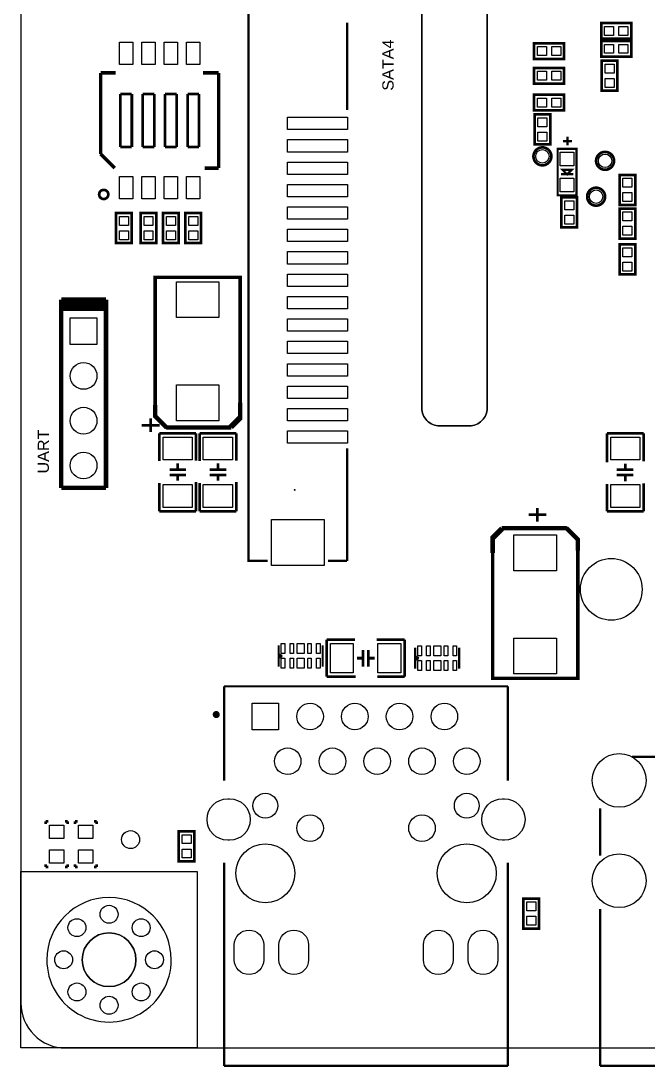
# Model space of a CAD drawing. Extents: x 0 to 103, y -4 to 106.
# Drawn here: x 0 to 35.6, y -1.1 to 58.2 of the extents above; entities that cross this region are included whole.
import ezdxf

# ---------------------------------------------------------------- set-up
doc = ezdxf.new("R2010")
doc.units = 0
for name, color, linetype in [('BG_OUTLINE', 254, 'CONTINUOUS'), ('PG_SILKSCREEN_TOP', 254, 'CONTINUOUS'), ('PIN_TOP', 80, 'CONTINUOUS')]:
    doc.layers.add(name, color=color, linetype=linetype)

msp = doc.modelspace()

# ---------------------------------------------------------------- linework, layer by layer
at = {"layer": 'BG_OUTLINE'}
for points in [[(2.54, 0), (97.460003, 0, 0.414214), (100.000003, 2.54), (100.000003, 97.460003, 0.414214), (97.460003, 100.000003), (2.54, 100.000003, 0.414214), (0, 97.460003), (0, 2.54, 0.414214), (2.54, 0)], [(22.7425, 36.284002), (22.7425, 72.392007, -0.414209), (23.7585, 73.408007)], [(23.7585, 73.408007), (25.441504, 73.408007, -0.414209), (26.457504, 72.392007), (26.457504, 36.284002)], [(23.7585, 35.268002, -0.414214), (22.7425, 36.284002)], [(26.457504, 36.284002, -0.414214), (25.441504, 35.268002)], [(6.52399, 4.99999, 1), (3.47599, 4.99999, 1), (6.52399, 4.99999)]]:
    msp.add_lwpolyline(points, format="xyb", dxfattribs=at)
msp.add_lwpolyline([(23.7585, 73.408007, 0.414209), (22.7425, 72.392007), (22.7425, 36.284002, 0.414214), (23.7585, 35.268002), (25.441504, 35.268002, 0.414214), (26.457504, 36.284002), (26.457504, 72.392007, 0.414209), (25.441504, 73.408007)], format="xyb", close=True, dxfattribs=at)
msp.add_lwpolyline([(25.441504, 35.268002), (23.7585, 35.268002)], dxfattribs=at)
at = {"layer": 'PG_SILKSCREEN_TOP'}
for points, const_width in [([(14.005001, 73.408007), (12.910007, 73.408007), (12.910007, 27.607997), (14.005001, 27.607997)], 0.129997), ([(18.509996, 53.175002), (18.509996, 58.128002)], 0.129997), ([(34.6329, 58.1025), (34.6329, 57.2135), (32.9311, 57.2135), (32.9311, 58.1025), (34.6329, 58.1025)], 0.1524), ([(29.1211, 56.0705), (29.1211, 56.9595), (30.8229, 56.9595), (30.8229, 56.0705), (29.1211, 56.0705)], 0.1524), ([(34.6329, 57.0865), (34.6329, 56.1975), (32.9311, 56.1975), (32.9311, 57.0865), (34.6329, 57.0865)], 0.1524), ([(33.8455, 54.2671), (32.9565, 54.2671), (32.9565, 55.9689), (33.8455, 55.9689), (33.8455, 54.2671)], 0.1524), ([(5.373903, 55.277995), (4.523994, 55.277995)], 0.199898), ([(4.523994, 55.277995), (4.523994, 54.877995)], 0.199898), ([(11.224006, 55.277995), (10.324008, 55.277995)], 0.199898), ([(11.224006, 54.877995), (11.224006, 55.277995)], 0.199898), ([(29.1211, 54.6735), (29.1211, 55.5625), (30.8229, 55.5625), (30.8229, 54.6735), (29.1211, 54.6735)], 0.1524), ([(4.523994, 54.877995), (4.523994, 50.678105)], 0.199898), ([(11.224006, 49.878005), (11.224006, 54.877995)], 0.199898), ([(5.643804, 54.078099), (5.643804, 51.077901)], 0.1524), ([(6.293993, 54.078099), (5.643804, 54.078099)], 0.1524), ([(6.293993, 51.077901), (6.293993, 54.078099)], 0.1524), ([(6.913804, 54.078099), (6.913804, 51.077901)], 0.1524), ([(7.563993, 54.078099), (6.913804, 54.078099)], 0.1524), ([(7.563993, 51.077901), (7.563993, 54.078099)], 0.1524), ([(8.183804, 54.078099), (8.183804, 51.077901)], 0.1524), ([(8.833993, 54.078099), (8.183804, 54.078099)], 0.1524), ([(8.833993, 51.077901), (8.833993, 54.078099)], 0.1524), ([(9.453804, 54.078099), (9.453804, 51.077901)], 0.1524), ([(10.103993, 54.078099), (9.453804, 54.078099)], 0.1524), ([(10.103993, 51.077901), (10.103993, 54.078099)], 0.1524), ([(29.1211, 53.1495), (29.1211, 54.0385), (30.8229, 54.0385), (30.8229, 53.1495), (29.1211, 53.1495)], 0.1524), ([(29.1465, 52.9209), (30.0355, 52.9209), (30.0355, 51.2191), (29.1465, 51.2191), (29.1465, 52.9209)], 0.1524), ([(31.0134, 51.66868), (31.0134, 51.16703)], 0.127), ([(5.643804, 51.077901), (6.293993, 51.077901)], 0.1524), ([(6.913804, 51.077901), (7.563993, 51.077901)], 0.1524), ([(8.183804, 51.077901), (8.833993, 51.077901)], 0.1524), ([(9.453804, 51.077901), (10.103993, 51.077901)], 0.1524), ([(31.2674, 50.9778), (31.5214, 50.9778), (31.5214, 48.3362), (30.4546, 48.3362), (30.4546, 50.9778), (31.2674, 50.9778)], 0.127), ([(30.76448, 51.41341), (31.26613, 51.41341)], 0.127), ([(4.523994, 50.678105), (5.323891, 49.878005)], 0.199898), ([(10.424109, 49.878005), (11.224006, 49.878005)], 0.199898), ([(31.25343, 49.78654), (30.99181, 49.52492), (30.73019, 49.78654), (31.25343, 49.78654)], 0.127), ([(31.33979, 49.53127), (30.65272, 49.53127)], 0.127), ([(33.9725, 49.4919), (34.8615, 49.4919), (34.8615, 47.7901), (33.9725, 47.7901), (33.9725, 49.4919)], 0.1524), ([(30.6705, 48.2219), (31.5595, 48.2219), (31.5595, 46.5201), (30.6705, 46.5201), (30.6705, 48.2219)], 0.1524), ([(34.8615, 45.8851), (33.9725, 45.8851), (33.9725, 47.5869), (34.8615, 47.5869), (34.8615, 45.8851)], 0.1524), ([(5.3975, 47.3329), (6.2865, 47.3329), (6.2865, 45.6311), (5.3975, 45.6311), (5.3975, 47.3329)], 0.1524), ([(6.7945, 47.3329), (7.6835, 47.3329), (7.6835, 45.6311), (6.7945, 45.6311), (6.7945, 47.3329)], 0.1524), ([(8.0645, 47.3329), (8.9535, 47.3329), (8.9535, 45.6311), (8.0645, 45.6311), (8.0645, 47.3329)], 0.1524), ([(9.3345, 47.3329), (10.2235, 47.3329), (10.2235, 45.6311), (9.3345, 45.6311), (9.3345, 47.3329)], 0.1524), ([(33.9725, 45.5549), (34.8615, 45.5549), (34.8615, 43.8531), (33.9725, 43.8531), (33.9725, 45.5549)], 0.1524), ([(7.62, 43.688), (7.62, 35.814), (8.255, 35.179), (11.811, 35.179), (12.446, 35.814), (12.446, 43.688), (7.62, 43.688)], 0.199898), ([(2.286, 42.418), (4.826, 42.418)], 0.254), ([(2.286, 31.75), (2.286, 42.418)], 0.254), ([(2.286, 42.164), (4.826, 42.164)], 0.254), ([(4.826, 42.418), (4.826, 31.75)], 0.254), ([(2.286, 41.91), (4.826, 41.91)], 0.254), ([(7.62, 36.449), (7.62, 35.814), (8.255, 35.179)], 0.254), ([(11.938, 35.179), (12.446, 35.687), (12.446, 36.576)], 0.254), ([(7.366, 34.925), (7.366, 35.687)], 0.1524), ([(6.858, 35.306), (7.874, 35.306)], 0.1524), ([(8.255, 35.179), (11.938, 35.179)], 0.254), ([(9.9314, 34.8488), (7.8486, 34.8488)], 0.1524), ([(7.8486, 34.8488), (7.8486, 33.274)], 0.1524), ([(9.9314, 34.8488), (9.9314, 33.2994)], 0.1524), ([(12.2174, 34.8488), (10.1346, 34.8488)], 0.1524), ([(10.1346, 34.8488), (10.1346, 33.274)], 0.1524), ([(12.2174, 34.8488), (12.2174, 33.2994)], 0.1524), ([(33.2486, 34.8488), (33.2486, 33.1978)], 0.1524), ([(35.3314, 34.8488), (33.2486, 34.8488)], 0.1524), ([(35.3314, 34.8488), (35.3314, 33.2486)], 0.1524), ([(18.509996, 27.607997), (18.509996, 33.998002)], 0.129997), ([(8.89, 32.7914), (8.89, 33.147)], 0.1524), ([(11.176, 32.7914), (11.176, 33.147)], 0.1524), ([(9.3726, 32.7914), (8.4328, 32.7914)], 0.1524), ([(11.6586, 32.7914), (10.7188, 32.7914)], 0.1524), ([(33.8074, 32.7914), (34.7472, 32.7914)], 0.1524), ([(34.29, 32.7914), (34.29, 33.1216)], 0.1524), ([(7.8486, 30.4292), (7.8486, 32.0294)], 0.1524), ([(9.3726, 32.4866), (8.4328, 32.4866)], 0.1524), ([(8.89, 32.4866), (8.89, 32.1564)], 0.1524), ([(9.9314, 30.4292), (9.9314, 32.0802)], 0.1524), ([(10.1346, 30.4292), (10.1346, 32.0294)], 0.1524), ([(11.6586, 32.4866), (10.7188, 32.4866)], 0.1524), ([(11.176, 32.4866), (11.176, 32.1564)], 0.1524), ([(12.2174, 30.4292), (12.2174, 32.0802)], 0.1524), ([(33.2486, 30.4292), (33.2486, 31.9786)], 0.1524), ([(33.8074, 32.4866), (34.7472, 32.4866)], 0.1524), ([(34.29, 32.4866), (34.29, 32.131)], 0.1524), ([(35.3314, 30.4292), (35.3314, 32.004)], 0.1524), ([(4.826, 31.75), (2.286, 31.75)], 0.254), ([(7.8486, 30.4292), (9.9314, 30.4292)], 0.1524), ([(10.1346, 30.4292), (12.2174, 30.4292)], 0.1524), ([(29.8196, 30.226), (28.8036, 30.226)], 0.1524), ([(29.3116, 30.607), (29.3116, 29.845)], 0.1524), ([(33.2486, 30.4292), (35.3314, 30.4292)], 0.1524), ([(27.2796, 29.464), (26.7716, 28.956), (26.7716, 28.067)], 0.254), ([(31.5976, 20.955), (31.5976, 28.829), (30.9626, 29.464), (27.4066, 29.464), (26.7716, 28.829), (26.7716, 20.955), (31.5976, 20.955)], 0.199898), ([(30.9626, 29.464), (27.2796, 29.464)], 0.254), ([(31.5976, 28.194), (31.5976, 28.829), (30.9626, 29.464)], 0.254), ([(17.434001, 27.607997), (18.509996, 27.607997)], 0.129997), ([(17.3482, 23.1394), (17.3482, 21.0566)], 0.1524), ([(17.3482, 23.1394), (18.9484, 23.1394)], 0.1524), ([(21.7678, 23.1394), (20.193, 23.1394)], 0.1524), ([(21.7678, 21.0566), (21.7678, 23.1394)], 0.1524), ([(14.62499, 22.824897), (14.62499, 21.625103)], 0.127), ([(17.12501, 21.625103), (17.12501, 22.824897)], 0.127), ([(19.4056, 21.6154), (19.4056, 22.5552)], 0.1524), ([(19.7104, 21.6154), (19.7104, 22.5552)], 0.1524), ([(22.37199, 22.697897), (22.37199, 21.498103)], 0.127), ([(24.87201, 21.498103), (24.87201, 22.697897)], 0.127), ([(14.825091, 22.225), (14.62499, 22.325101)], 0.127), ([(14.825091, 22.225), (14.62499, 22.124899)], 0.127), ([(19.4056, 22.098), (19.0754, 22.098)], 0.1524), ([(19.7104, 22.098), (20.066, 22.098)], 0.1524), ([(22.572091, 22.098), (22.37199, 22.198101)], 0.127), ([(22.572091, 22.098), (22.37199, 21.997899)], 0.127), ([(17.3482, 21.0566), (18.9992, 21.0566)], 0.1524), ([(21.7678, 21.0566), (20.2184, 21.0566)], 0.1524), ([(11.533403, 15.151506), (11.533403, 20.501508)], 0.127), ([(11.533403, 20.501508), (27.633397, 20.501508)], 0.127), ([(27.633397, 20.501508), (27.633397, 15.151506)], 0.127), ([(34.681211, 16.507511), (46.263611, 16.507511)], 0.129997), ([(32.860412, 10.894111), (32.860412, 13.586511)], 0.129997), ([(1.5621, 12.8524), (1.4097, 12.8524)], 0.1524), ([(1.4097, 12.8524), (1.4097, 12.7)], 0.1524), ([(2.5019, 12.8524), (2.6543, 12.8524)], 0.1524), ([(2.6543, 12.8524), (2.6543, 12.7)], 0.1524), ([(3.2131, 12.8524), (3.0607, 12.8524)], 0.1524), ([(3.0607, 12.8524), (3.0607, 12.7)], 0.1524), ([(4.1529, 12.8524), (4.3053, 12.8524)], 0.1524), ([(4.3053, 12.8524), (4.3053, 12.7)], 0.1524), ([(8.953551, 12.2809), (9.842551, 12.2809), (9.842551, 10.5791), (8.953551, 10.5791), (8.953551, 12.2809)], 0.1524), ([(1.4097, 10.2616), (1.4097, 10.414)], 0.1524), ([(1.5621, 10.2616), (1.4097, 10.2616)], 0.1524), ([(2.5019, 10.2616), (2.6543, 10.2616)], 0.1524), ([(2.6543, 10.2616), (2.6543, 10.414)], 0.1524), ([(3.0607, 10.2616), (3.0607, 10.414)], 0.1524), ([(3.2131, 10.2616), (3.0607, 10.2616)], 0.1524), ([(4.1529, 10.2616), (4.3053, 10.2616)], 0.1524), ([(4.3053, 10.2616), (4.3053, 10.414)], 0.1524), ([(11.533403, -1.018489), (11.533403, 10.501503)], 0.127), ([(27.633397, 10.501503), (27.633397, -1.018489)], 0.127), ([(28.5115, 8.4709), (29.4005, 8.4709), (29.4005, 6.7691), (28.5115, 6.7691), (28.5115, 8.4709)], 0.1524), ([(32.860412, -1.018489), (32.860412, 7.871511)], 0.129997), ([(27.633397, -1.018489), (11.533403, -1.018489)], 0.127), ([(48.16061, -1.018489), (32.860412, -1.018489)], 0.129997)]:
    msp.add_lwpolyline(points, dxfattribs=dict(at, const_width=const_width))
for points, const_width in [([(30.099, 50.546, 1), (29.083, 50.546, 1), (30.099, 50.546)], 0.1524), ([(33.655, 50.292, 1), (32.639, 50.292, 1), (33.655, 50.292)], 0.1524), ([(4.958105, 48.387, 1), (4.439895, 48.387, 1), (4.958105, 48.387)], 0.1524), ([(33.147102, 48.260102, 1), (32.131102, 48.260102, 1), (33.147102, 48.260102)], 0.1524), ([(11.183391, 18.901512, 1.000053), (10.983417, 18.901385, 0.999947), (11.183391, 18.901512)], 0.2)]:
    msp.add_lwpolyline(points, format="xyb", dxfattribs=dict(at, const_width=const_width))
msp.add_lwpolyline([(10.000005, 0), (0, 0), (0, 10.000005), (10.000005, 10.000005), (10.000005, 0)], dxfattribs=at)
msp.add_lwpolyline([(8.53059, 4.99999, 0.999999), (1.469415, 5.000015, 1.000001), (8.53059, 4.99999)], format="xyb", dxfattribs=at)
at = {"layer": 'PIN_TOP'}
for points in [[(33.1216, 57.404), (33.1216, 57.912), (33.6296, 57.912), (33.6296, 57.404)], [(33.9344, 57.404), (33.9344, 57.912), (34.4424, 57.912), (34.4424, 57.404)], [(5.588991, 55.753), (5.588991, 57.023), (6.348984, 57.023), (6.348984, 55.753)], [(6.858991, 55.753), (6.858991, 57.023), (7.618984, 57.023), (7.618984, 55.753)], [(8.128991, 55.753), (8.128991, 57.023), (8.888984, 57.023), (8.888984, 55.753)], [(9.398991, 55.753), (9.398991, 57.023), (10.158984, 57.023), (10.158984, 55.753)], [(29.8196, 56.769), (29.8196, 56.261), (29.3116, 56.261), (29.3116, 56.769)], [(30.6324, 56.769), (30.6324, 56.261), (30.1244, 56.261), (30.1244, 56.769)], [(33.1216, 56.388), (33.1216, 56.896), (33.6296, 56.896), (33.6296, 56.388)], [(33.9344, 56.388), (33.9344, 56.896), (34.4424, 56.896), (34.4424, 56.388)], [(33.147, 55.7784), (33.655, 55.7784), (33.655, 55.2704), (33.147, 55.2704)], [(29.8196, 55.372), (29.8196, 54.864), (29.3116, 54.864), (29.3116, 55.372)], [(30.6324, 55.372), (30.6324, 54.864), (30.1244, 54.864), (30.1244, 55.372)], [(33.147, 54.9656), (33.655, 54.9656), (33.655, 54.4576), (33.147, 54.4576)], [(29.8196, 53.848), (29.8196, 53.34), (29.3116, 53.34), (29.3116, 53.848)], [(30.6324, 53.848), (30.6324, 53.34), (30.1244, 53.34), (30.1244, 53.848)], [(15.134996, 52.763001), (18.53499, 52.763001), (18.53499, 52.063002), (15.134996, 52.063002)], [(29.845, 52.2224), (29.337, 52.2224), (29.337, 52.7304), (29.845, 52.7304)], [(29.845, 51.4096), (29.337, 51.4096), (29.337, 51.9176), (29.845, 51.9176)], [(15.134996, 51.493001), (18.53499, 51.493001), (18.53499, 50.793002), (15.134996, 50.793002)], [(30.5943, 50.7873), (31.3817, 50.7873), (31.3817, 49.9999), (30.5943, 49.9999)], [(15.134996, 50.223001), (18.53499, 50.223001), (18.53499, 49.523002), (15.134996, 49.523002)], [(5.588991, 48.133), (5.588991, 49.403), (6.348984, 49.403), (6.348984, 48.133)], [(6.858991, 48.133), (6.858991, 49.403), (7.618984, 49.403), (7.618984, 48.133)], [(8.128991, 48.133), (8.128991, 49.403), (8.888984, 49.403), (8.888984, 48.133)], [(9.398991, 48.133), (9.398991, 49.403), (10.158984, 49.403), (10.158984, 48.133)], [(30.5943, 49.3141), (31.3817, 49.3141), (31.3817, 48.5267), (30.5943, 48.5267)], [(34.671, 48.7934), (34.163, 48.7934), (34.163, 49.3014), (34.671, 49.3014)], [(15.134996, 48.953001), (18.53499, 48.953001), (18.53499, 48.253002), (15.134996, 48.253002)], [(34.671, 47.9806), (34.163, 47.9806), (34.163, 48.4886), (34.671, 48.4886)], [(15.134996, 47.683001), (18.53499, 47.683001), (18.53499, 46.983002), (15.134996, 46.983002)], [(31.369, 47.5234), (30.861, 47.5234), (30.861, 48.0314), (31.369, 48.0314)], [(6.096, 46.6344), (5.588, 46.6344), (5.588, 47.1424), (6.096, 47.1424)], [(7.493, 46.6344), (6.985, 46.6344), (6.985, 47.1424), (7.493, 47.1424)], [(8.763, 46.6344), (8.255, 46.6344), (8.255, 47.1424), (8.763, 47.1424)], [(10.033, 46.6344), (9.525, 46.6344), (9.525, 47.1424), (10.033, 47.1424)], [(31.369, 46.7106), (30.861, 46.7106), (30.861, 47.2186), (31.369, 47.2186)], [(34.163, 47.3964), (34.671, 47.3964), (34.671, 46.8884), (34.163, 46.8884)], [(6.096, 45.8216), (5.588, 45.8216), (5.588, 46.3296), (6.096, 46.3296)], [(7.493, 45.8216), (6.985, 45.8216), (6.985, 46.3296), (7.493, 46.3296)], [(8.763, 45.8216), (8.255, 45.8216), (8.255, 46.3296), (8.763, 46.3296)], [(10.033, 45.8216), (9.525, 45.8216), (9.525, 46.3296), (10.033, 46.3296)], [(15.134996, 46.413001), (18.53499, 46.413001), (18.53499, 45.713002), (15.134996, 45.713002)], [(34.163, 46.5836), (34.671, 46.5836), (34.671, 46.0756), (34.163, 46.0756)], [(15.134996, 45.143001), (18.53499, 45.143001), (18.53499, 44.443002), (15.134996, 44.443002)], [(34.671, 44.8564), (34.163, 44.8564), (34.163, 45.3644), (34.671, 45.3644)], [(34.671, 44.0436), (34.163, 44.0436), (34.163, 44.5516), (34.671, 44.5516)], [(11.2395, 41.402), (8.8265, 41.402), (8.8265, 43.434), (11.2395, 43.434)], [(15.134996, 43.873001), (18.53499, 43.873001), (18.53499, 43.173002), (15.134996, 43.173002)], [(15.134996, 42.603001), (18.53499, 42.603001), (18.53499, 41.903002), (15.134996, 41.903002)], [(2.796032, 41.399968), (4.315968, 41.399968), (4.315968, 39.880032), (2.796032, 39.880032)], [(15.134996, 41.333001), (18.53499, 41.333001), (18.53499, 40.633002), (15.134996, 40.633002)], [(15.134996, 40.063001), (18.53499, 40.063001), (18.53499, 39.363002), (15.134996, 39.363002)], [(15.134996, 38.793001), (18.53499, 38.793001), (18.53499, 38.093002), (15.134996, 38.093002)], [(11.2395, 35.56), (8.8265, 35.56), (8.8265, 37.592), (11.2395, 37.592)], [(15.134996, 37.523001), (18.53499, 37.523001), (18.53499, 36.823002), (15.134996, 36.823002)], [(15.134996, 36.253001), (18.53499, 36.253001), (18.53499, 35.553002), (15.134996, 35.553002)], [(8.0645, 34.6329), (9.7155, 34.6329), (9.7155, 33.3375), (8.0645, 33.3375)], [(10.3505, 34.6329), (12.0015, 34.6329), (12.0015, 33.3375), (10.3505, 33.3375)], [(15.134996, 34.983001), (18.53499, 34.983001), (18.53499, 34.283002), (15.134996, 34.283002)], [(35.1155, 33.3375), (33.4645, 33.3375), (33.4645, 34.6329), (35.1155, 34.6329)], [(8.0645, 31.9405), (9.7155, 31.9405), (9.7155, 30.6451), (8.0645, 30.6451)], [(10.3505, 31.9405), (12.0015, 31.9405), (12.0015, 30.6451), (10.3505, 30.6451)], [(35.1155, 30.6451), (33.4645, 30.6451), (33.4645, 31.9405), (35.1155, 31.9405)], [(17.209999, 27.35801), (14.210005, 27.35801), (14.210005, 29.958005), (17.209999, 29.958005)], [(27.9781, 29.083), (30.3911, 29.083), (30.3911, 27.051), (27.9781, 27.051)], [(27.9781, 23.241), (30.3911, 23.241), (30.3911, 21.209), (27.9781, 21.209)], [(14.975002, 22.924897), (14.975002, 22.359899), (14.775002, 22.359899), (14.775002, 22.924897)], [(15.474899, 22.924897), (15.474899, 22.359899), (15.2749, 22.359899), (15.2749, 22.924897)], [(16.075, 22.924897), (16.075, 22.359899), (15.675, 22.359899), (15.675, 22.924897)], [(16.4751, 22.924897), (16.4751, 22.359899), (16.275101, 22.359899), (16.275101, 22.924897)], [(16.974998, 22.924897), (16.974998, 22.359899), (16.774998, 22.359899), (16.774998, 22.924897)], [(18.8595, 22.9235), (18.8595, 21.2725), (17.5641, 21.2725), (17.5641, 22.9235)], [(21.5519, 22.9235), (21.5519, 21.2725), (20.2565, 21.2725), (20.2565, 22.9235)], [(22.722002, 22.797897), (22.722002, 22.232899), (22.522002, 22.232899), (22.522002, 22.797897)], [(23.221899, 22.797897), (23.221899, 22.232899), (23.0219, 22.232899), (23.0219, 22.797897)], [(23.822, 22.797897), (23.822, 22.232899), (23.422, 22.232899), (23.422, 22.797897)], [(24.2221, 22.797897), (24.2221, 22.232899), (24.022101, 22.232899), (24.022101, 22.797897)], [(24.721998, 22.797897), (24.721998, 22.232899), (24.521998, 22.232899), (24.521998, 22.797897)], [(14.975002, 22.090101), (14.975002, 21.525103), (14.775002, 21.525103), (14.775002, 22.090101)], [(15.474899, 22.090101), (15.474899, 21.525103), (15.2749, 21.525103), (15.2749, 22.090101)], [(16.075, 22.090101), (16.075, 21.525103), (15.675, 21.525103), (15.675, 22.090101)], [(16.275101, 21.525103), (16.275101, 22.090101), (16.4751, 22.090101), (16.4751, 21.525103)], [(16.974998, 22.090101), (16.974998, 21.525103), (16.774998, 21.525103), (16.774998, 22.090101)], [(22.722002, 21.963101), (22.722002, 21.398103), (22.522002, 21.398103), (22.522002, 21.963101)], [(23.221899, 21.963101), (23.221899, 21.398103), (23.0219, 21.398103), (23.0219, 21.963101)], [(23.822, 21.963101), (23.822, 21.398103), (23.422, 21.398103), (23.422, 21.963101)], [(24.022101, 21.398103), (24.022101, 21.963101), (24.2221, 21.963101), (24.2221, 21.398103)], [(24.721998, 21.963101), (24.721998, 21.398103), (24.521998, 21.398103), (24.521998, 21.963101)], [(13.114401, 18.037505), (13.114401, 19.545503), (14.622399, 19.545503), (14.622399, 18.037505)], [(2.4384, 11.8745), (1.6256, 11.8745), (1.6256, 12.6365), (2.4384, 12.6365)], [(4.0894, 11.8745), (3.2766, 11.8745), (3.2766, 12.6365), (4.0894, 12.6365)], [(9.652051, 11.5824), (9.144051, 11.5824), (9.144051, 12.0904), (9.652051, 12.0904)], [(9.652051, 10.7696), (9.144051, 10.7696), (9.144051, 11.2776), (9.652051, 11.2776)], [(2.4384, 10.4775), (1.6256, 10.4775), (1.6256, 11.2395), (2.4384, 11.2395)], [(4.0894, 10.4775), (3.2766, 10.4775), (3.2766, 11.2395), (4.0894, 11.2395)], [(29.21, 7.7724), (28.702, 7.7724), (28.702, 8.2804), (29.21, 8.2804)], [(29.21, 6.9596), (28.702, 6.9596), (28.702, 7.4676), (29.21, 7.4676)]]:
    msp.add_lwpolyline(points, close=True, dxfattribs=at)
for points in [[(11.835905, 11.776507), (11.735905, 11.776507, -1), (11.735905, 14.126515), (11.835905, 14.126515, -1)], [(27.430895, 11.776507), (27.330895, 11.776507, -1), (27.330895, 14.126515), (27.430895, 14.126515, -1)], [(12.103405, 5.001501), (12.103405, 5.841505, -1), (13.783412, 5.841505), (13.783412, 5.001501, -1)], [(14.643405, 5.001501), (14.643405, 5.841505, -1), (16.323412, 5.841505), (16.323412, 5.001501, -1)], [(22.843388, 5.001501), (22.843388, 5.841505, -1), (24.523395, 5.841505), (24.523395, 5.001501, -1)], [(25.383388, 5.001501), (25.383388, 5.841505, -1), (27.063395, 5.841505), (27.063395, 5.001501, -1)]]:
    msp.add_lwpolyline(points, format="xyb", close=True, dxfattribs=at)
for centre, radius in [((29.591, 50.546), 0.381), ((33.147, 50.292), 0.381), ((32.639102, 48.260102), 0.381), ((3.556, 38.1), 0.759955), ((3.556, 35.56), 0.759955), ((3.556, 33.02), 0.759955), ((15.534996, 31.633008), 0.025006), ((33.499908, 25.999897), 1.749996), ((16.4084, 18.791504), 0.753999), ((18.9484, 18.791504), 0.753999), ((21.4884, 18.791504), 0.753999), ((24.0284, 18.791504), 0.753999), ((15.1384, 16.251504), 0.753999), ((17.6784, 16.251504), 0.753999), ((20.2184, 16.251504), 0.753999), ((22.7584, 16.251504), 0.753999), ((25.2984, 16.251504), 0.753999), ((33.9471, 15.170201), 1.524), ((13.8684, 13.731494), 0.703999), ((25.2984, 13.731494), 0.703999), ((16.4084, 12.461494), 0.753999), ((22.7584, 12.461494), 0.753999), ((6.223, 11.811), 0.508), ((13.8684, 9.901504), 1.675054), ((25.2984, 9.901504), 1.675054), ((33.9471, 9.480601), 1.524), ((5.002479, 7.57809), 0.508), ((3.178785, 6.821195), 0.508), ((6.823685, 6.818579), 0.508), ((4.99999, 4.99999), 1.524), ((2.424379, 4.99999), 0.508), ((7.580579, 4.99999), 0.508), ((3.178785, 3.176295), 0.508), ((6.823685, 3.176295), 0.508), ((5.002479, 2.42189), 0.508)]:
    msp.add_circle(centre, radius, dxfattribs=at)

# ---------------------------------------------------------------- texts
at = {"layer": 'PG_SILKSCREEN_TOP', "width": 1.08}
for s, p in [('SATA4', (21.1455, 54.2671)), ('UART', (1.5875, 32.5628))]:
    msp.add_text(s, height=0.635, rotation=90, dxfattribs=at).set_placement(p)

doc.saveas('drawing.dxf')
